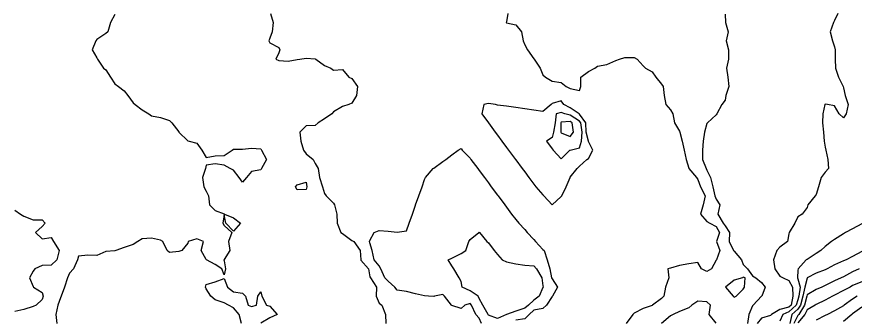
# Model space of a CAD drawing. Header units: metres. Extents: x 2681030 to 2681330, y 1246000 to 1246290.
# Drawn here: x 2681260.36 to 2681306.39, y 1246059.99 to 1246076.57 of the extents above; entities that cross this region are included whole.
import ezdxf

# ---------------------------------------------------------------- set-up
doc = ezdxf.new("R2010")
doc.units = ezdxf.units.M
doc.layers.add('BASIS_HOEHENLINIEN', color=8, linetype='Continuous')

msp = doc.modelspace()

# ---------------------------------------------------------------- linework, layer by layer
at = {"layer": 'BASIS_HOEHENLINIEN'}
for points in [[(2681265.75, 1246076.699, 0), (2681265.501, 1246076.25, 0), (2681265.352, 1246075.75, 0), (2681265.25, 1246075.655, 0), (2681264.75, 1246075.316, 0), (2681264.7, 1246075.25, 0), (2681264.502, 1246074.75, 0), (2681264.75, 1246074.314, 0), (2681264.791, 1246074.25, 0), (2681265.119, 1246073.75, 0), (2681265.25, 1246073.666, 0), (2681265.511, 1246073.25, 0), (2681265.75, 1246072.896, 0), (2681265.937, 1246072.75, 0), (2681266.25, 1246072.508, 0), (2681266.447, 1246072.25, 0), (2681266.75, 1246071.859, 0), (2681266.86, 1246071.75, 0), (2681267.25, 1246071.475, 0), (2681267.613, 1246071.25, 0), (2681267.75, 1246071.142, 0), (2681268.25, 1246071.053, 0), (2681268.75, 1246070.877, 0), (2681268.876, 1246070.75, 0), (2681269.25, 1246070.264, 0), (2681269.26, 1246070.25, 0), (2681269.75, 1246069.762, 0), (2681269.82, 1246069.75, 0), (2681270.25, 1246069.647, 0), (2681270.511, 1246069.25, 0), (2681270.75, 1246068.86, 0), (2681271.25, 1246068.938, 0), (2681271.75, 1246068.96, 0), (2681272.184, 1246069.25, 0), (2681272.25, 1246069.301, 0), (2681272.75, 1246069.313, 0), (2681273.25, 1246069.356, 0), (2681273.75, 1246069.334, 0), (2681273.803, 1246069.25, 0), (2681274.068, 1246068.75, 0), (2681273.795, 1246068.25, 0), (2681273.75, 1246068.186, 0), (2681273.25, 1246068.088, 0), (2681272.979, 1246067.75, 0), (2681272.75, 1246067.51, 0), (2681272.564, 1246067.75, 0), (2681272.25, 1246068.157, 0), (2681272.074, 1246068.25, 0), (2681271.75, 1246068.437, 0), (2681271.25, 1246068.509, 0), (2681270.75, 1246068.436, 0), (2681270.723, 1246068.25, 0), (2681270.556, 1246067.75, 0), (2681270.624, 1246067.25, 0), (2681270.75, 1246066.999, 0), (2681270.885, 1246066.75, 0), (2681270.948, 1246066.25, 0), (2681271.25, 1246065.95, 0), (2681271.75, 1246065.756, 0), (2681271.765, 1246065.75, 0), (2681272.25, 1246065.549, 0), (2681272.638, 1246065.25, 0), (2681272.25, 1246064.812, 0), (2681271.842, 1246065.25, 0), (2681271.75, 1246065.707, 0), (2681271.68, 1246065.25, 0), (2681271.75, 1246065.12, 0), (2681272.159, 1246064.75, 0), (2681271.991, 1246064.25, 0), (2681272.048, 1246063.75, 0), (2681271.75, 1246063.261, 0), (2681271.729, 1246063.25, 0), (2681271.75, 1246063.189, 0), (2681271.817, 1246062.75, 0), (2681271.75, 1246062.423, 0), (2681271.623, 1246062.75, 0), (2681271.25, 1246062.991, 0), (2681270.777, 1246063.25, 0), (2681270.75, 1246063.266, 0), (2681270.477, 1246063.75, 0), (2681270.603, 1246064.25, 0), (2681270.25, 1246064.396, 0), (2681269.762, 1246064.25, 0), (2681269.75, 1246064.165, 0), (2681269.428, 1246063.75, 0), (2681269.25, 1246063.708, 0), (2681268.75, 1246063.645, 0), (2681268.623, 1246063.75, 0), (2681268.378, 1246064.25, 0), (2681268.25, 1246064.316, 0), (2681267.75, 1246064.44, 0), (2681267.25, 1246064.397, 0), (2681267.01, 1246064.25, 0), (2681266.75, 1246064.09, 0), (2681266.25, 1246063.915, 0), (2681265.791, 1246063.75, 0), (2681265.75, 1246063.733, 0), (2681265.25, 1246063.699, 0), (2681264.75, 1246063.481, 0), (2681264.25, 1246063.5, 0), (2681263.75, 1246063.436, 0), (2681263.686, 1246063.25, 0), (2681263.466, 1246062.75, 0), (2681263.25, 1246062.515, 0), (2681263.138, 1246062.25, 0), (2681262.983, 1246061.75, 0), (2681262.793, 1246061.25, 0), (2681262.75, 1246061.157, 0), (2681262.612, 1246060.75, 0), (2681262.493, 1246060.25, 0), (2681262.557, 1246059.75, 0)], [(2681274.284, 1246076.75, 0), (2681274.443, 1246076.25, 0), (2681274.389, 1246075.75, 0), (2681274.25, 1246075.402, 0), (2681274.193, 1246075.25, 0), (2681274.25, 1246075.137, 0), (2681274.75, 1246074.883, 0), (2681274.805, 1246074.75, 0), (2681274.75, 1246074.592, 0), (2681274.587, 1246074.25, 0), (2681274.75, 1246074.163, 0), (2681275.25, 1246074.128, 0), (2681275.75, 1246074.218, 0), (2681275.895, 1246074.25, 0), (2681276.25, 1246074.305, 0), (2681276.75, 1246074.256, 0), (2681276.772, 1246074.25, 0), (2681277.25, 1246073.893, 0), (2681277.607, 1246073.75, 0), (2681277.75, 1246073.637, 0), (2681278.25, 1246073.685, 0), (2681278.584, 1246073.25, 0), (2681278.75, 1246073.19, 0), (2681279.063, 1246072.75, 0), (2681279.012, 1246072.25, 0), (2681278.75, 1246071.837, 0), (2681278.591, 1246071.75, 0), (2681278.25, 1246071.643, 0), (2681277.75, 1246071.36, 0), (2681277.651, 1246071.25, 0), (2681277.25, 1246070.972, 0), (2681276.902, 1246070.75, 0), (2681276.75, 1246070.614, 0), (2681276.25, 1246070.585, 0), (2681275.904, 1246070.25, 0), (2681275.947, 1246069.75, 0), (2681276.107, 1246069.25, 0), (2681276.25, 1246069.053, 0), (2681276.624, 1246068.75, 0), (2681276.75, 1246068.524, 0), (2681276.91, 1246068.25, 0), (2681276.977, 1246067.75, 0), (2681277.141, 1246067.25, 0), (2681277.25, 1246066.883, 0), (2681277.338, 1246066.75, 0), (2681277.75, 1246066.341, 0), (2681277.796, 1246066.25, 0), (2681277.925, 1246065.75, 0), (2681277.951, 1246065.25, 0), (2681278.142, 1246064.75, 0), (2681278.25, 1246064.685, 0), (2681278.75, 1246064.298, 0), (2681278.868, 1246064.25, 0), (2681279.218, 1246063.75, 0), (2681279.242, 1246063.25, 0), (2681279.25, 1246063.233, 0), (2681279.666, 1246062.75, 0), (2681279.75, 1246062.306, 0), (2681279.783, 1246062.25, 0), (2681280.117, 1246061.75, 0), (2681280.094, 1246061.25, 0), (2681280.25, 1246060.867, 0), (2681280.398, 1246060.75, 0), (2681280.606, 1246060.25, 0), (2681280.618, 1246059.75, 0)], [(2681287.321, 1246076.75, 0), (2681287.25, 1246076.287, 0), (2681287.221, 1246076.25, 0), (2681287.25, 1246076.241, 0), (2681287.75, 1246076.13, 0), (2681288.079, 1246075.75, 0), (2681288.169, 1246075.25, 0), (2681288.25, 1246075.032, 0), (2681288.396, 1246074.75, 0), (2681288.75, 1246074.258, 0), (2681288.758, 1246074.25, 0), (2681289.095, 1246073.75, 0), (2681289.25, 1246073.39, 0), (2681289.385, 1246073.25, 0), (2681289.75, 1246073.031, 0), (2681290.25, 1246072.958, 0), (2681290.527, 1246072.75, 0), (2681290.75, 1246072.637, 0), (2681291.25, 1246072.532, 0), (2681291.327, 1246072.75, 0), (2681291.325, 1246073.25, 0), (2681291.75, 1246073.56, 0), (2681292.095, 1246073.75, 0), (2681292.25, 1246073.866, 0), (2681292.75, 1246073.951, 0), (2681293.25, 1246074.175, 0), (2681293.447, 1246074.25, 0), (2681293.75, 1246074.339, 0), (2681294.25, 1246074.338, 0), (2681294.416, 1246074.25, 0), (2681294.75, 1246073.877, 0), (2681294.883, 1246073.75, 0), (2681295.25, 1246073.553, 0), (2681295.444, 1246073.25, 0), (2681295.75, 1246072.878, 0), (2681295.853, 1246072.75, 0), (2681295.903, 1246072.25, 0), (2681295.996, 1246071.75, 0), (2681296.25, 1246071.472, 0), (2681296.371, 1246071.25, 0), (2681296.476, 1246070.75, 0), (2681296.75, 1246070.294, 0), (2681296.769, 1246070.25, 0), (2681296.887, 1246069.75, 0), (2681297.009, 1246069.25, 0), (2681297.103, 1246068.75, 0), (2681297.25, 1246068.263, 0), (2681297.253, 1246068.25, 0), (2681297.676, 1246067.75, 0), (2681297.75, 1246067.646, 0), (2681297.895, 1246067.25, 0), (2681298.149, 1246066.75, 0), (2681298.053, 1246066.25, 0), (2681297.905, 1246065.75, 0), (2681298.25, 1246065.348, 0), (2681298.408, 1246065.25, 0), (2681298.75, 1246065.071, 0), (2681298.95, 1246064.75, 0), (2681298.779, 1246064.25, 0), (2681298.957, 1246063.75, 0), (2681298.772, 1246063.25, 0), (2681298.75, 1246063.232, 0), (2681298.497, 1246062.75, 0), (2681298.25, 1246062.606, 0), (2681297.956, 1246062.75, 0), (2681297.75, 1246063.092, 0), (2681297.25, 1246063.02, 0), (2681296.75, 1246062.936, 0), (2681296.25, 1246062.779, 0), (2681296.109, 1246062.75, 0), (2681296.154, 1246062.25, 0), (2681295.975, 1246061.75, 0), (2681295.877, 1246061.25, 0), (2681295.75, 1246061.125, 0), (2681295.265, 1246060.75, 0), (2681295.25, 1246060.74, 0), (2681294.75, 1246060.573, 0), (2681294.25, 1246060.324, 0), (2681294.188, 1246060.25, 0), (2681293.813, 1246059.75, 0)], [(2681299.25, 1246076.712, 0), (2681299.266, 1246076.25, 0), (2681299.413, 1246075.75, 0), (2681299.312, 1246075.25, 0), (2681299.441, 1246074.75, 0), (2681299.431, 1246074.25, 0), (2681299.322, 1246073.75, 0), (2681299.4, 1246073.25, 0), (2681299.46, 1246072.75, 0), (2681299.292, 1246072.25, 0), (2681299.25, 1246071.999, 0), (2681299.072, 1246071.75, 0), (2681298.788, 1246071.25, 0), (2681298.75, 1246071.185, 0), (2681298.279, 1246070.75, 0), (2681298.25, 1246070.709, 0), (2681298.119, 1246070.25, 0), (2681298.054, 1246069.75, 0), (2681298.009, 1246069.25, 0), (2681298, 1246068.75, 0), (2681298.208, 1246068.25, 0), (2681298.25, 1246068.153, 0), (2681298.456, 1246067.75, 0), (2681298.575, 1246067.25, 0), (2681298.682, 1246066.75, 0), (2681298.75, 1246066.568, 0), (2681298.955, 1246066.25, 0), (2681298.844, 1246065.75, 0), (2681299.148, 1246065.25, 0), (2681299.25, 1246065.099, 0), (2681299.497, 1246064.75, 0), (2681299.466, 1246064.25, 0), (2681299.714, 1246063.75, 0), (2681299.75, 1246063.711, 0), (2681300.158, 1246063.25, 0), (2681300.25, 1246062.991, 0), (2681300.475, 1246062.75, 0), (2681300.75, 1246062.374, 0), (2681300.928, 1246062.25, 0), (2681301.25, 1246061.993, 0), (2681301.44, 1246061.75, 0), (2681301.272, 1246061.25, 0), (2681301.25, 1246061.246, 0), (2681300.786, 1246060.75, 0), (2681300.75, 1246060.717, 0), (2681300.552, 1246060.25, 0), (2681300.476, 1246059.75, 0)], [(2681305.437, 1246076.75, 0), (2681305.25, 1246076.364, 0), (2681305.195, 1246076.25, 0), (2681305.013, 1246075.75, 0), (2681305.153, 1246075.25, 0), (2681305.25, 1246074.913, 0), (2681305.297, 1246074.75, 0), (2681305.286, 1246074.25, 0), (2681305.311, 1246073.75, 0), (2681305.479, 1246073.25, 0), (2681305.734, 1246072.75, 0), (2681305.75, 1246072.675, 0), (2681305.842, 1246072.25, 0), (2681306.003, 1246071.75, 0), (2681305.89, 1246071.25, 0), (2681305.75, 1246071.027, 0), (2681305.516, 1246071.25, 0), (2681305.25, 1246071.684, 0), (2681304.875, 1246071.75, 0), (2681304.75, 1246071.774, 0), (2681304.72, 1246071.75, 0), (2681304.611, 1246071.25, 0), (2681304.603, 1246070.75, 0), (2681304.648, 1246070.25, 0), (2681304.692, 1246069.75, 0), (2681304.75, 1246069.42, 0), (2681304.777, 1246069.25, 0), (2681304.884, 1246068.75, 0), (2681304.919, 1246068.25, 0), (2681304.75, 1246068.051, 0), (2681304.52, 1246067.75, 0), (2681304.378, 1246067.25, 0), (2681304.25, 1246066.827, 0), (2681304.189, 1246066.75, 0), (2681303.784, 1246066.25, 0), (2681303.75, 1246066.118, 0), (2681303.481, 1246065.75, 0), (2681303.25, 1246065.599, 0), (2681303.08, 1246065.25, 0), (2681302.758, 1246064.75, 0), (2681302.75, 1246064.667, 0), (2681302.682, 1246064.25, 0), (2681302.25, 1246063.934, 0), (2681302.086, 1246063.75, 0), (2681301.908, 1246063.25, 0), (2681301.98, 1246062.75, 0), (2681302.25, 1246062.339, 0), (2681302.433, 1246062.25, 0), (2681302.75, 1246062.117, 0), (2681302.944, 1246061.75, 0), (2681302.961, 1246061.25, 0), (2681302.868, 1246060.75, 0), (2681302.75, 1246060.647, 0), (2681302.25, 1246060.513, 0), (2681301.803, 1246060.25, 0), (2681301.75, 1246060.19, 0), (2681301.25, 1246060.039, 0), (2681301.013, 1246059.75, 0)], [(2681290.25, 1246066.706, 0), (2681290.278, 1246066.75, 0), (2681290.522, 1246067.25, 0), (2681290.742, 1246067.75, 0), (2681290.75, 1246067.767, 0), (2681291.119, 1246068.25, 0), (2681291.25, 1246068.384, 0), (2681291.655, 1246068.75, 0), (2681291.75, 1246068.803, 0), (2681291.981, 1246069.25, 0), (2681291.75, 1246069.736, 0), (2681291.745, 1246069.75, 0), (2681291.626, 1246070.25, 0), (2681291.608, 1246070.75, 0), (2681291.25, 1246071.236, 0), (2681291.229, 1246071.25, 0), (2681290.75, 1246071.567, 0), (2681290.39, 1246071.75, 0), (2681290.25, 1246071.967, 0), (2681289.75, 1246071.805, 0), (2681289.691, 1246071.75, 0), (2681289.25, 1246071.375, 0), (2681288.75, 1246071.447, 0), (2681288.25, 1246071.519, 0), (2681287.75, 1246071.591, 0), (2681287.25, 1246071.663, 0), (2681286.75, 1246071.728, 0), (2681286.646, 1246071.75, 0), (2681286.25, 1246071.808, 0), (2681285.995, 1246071.75, 0), (2681285.9, 1246071.25, 0), (2681286.25, 1246070.75, 0), (2681286.25, 1246070.75, 0), (2681286.621, 1246070.25, 0), (2681286.75, 1246070.077, 0), (2681286.993, 1246069.75, 0), (2681287.25, 1246069.405, 0), (2681287.365, 1246069.25, 0), (2681287.737, 1246068.75, 0), (2681287.75, 1246068.732, 0), (2681288.108, 1246068.25, 0), (2681288.25, 1246068.059, 0), (2681288.48, 1246067.75, 0), (2681288.75, 1246067.387, 0), (2681288.86, 1246067.25, 0), (2681289.25, 1246066.808, 0), (2681289.302, 1246066.75, 0), (2681289.75, 1246066.259, 0), (2681290.25, 1246066.706, 0)], [(2681290.25, 1246068.776, 0), (2681290.723, 1246069.25, 0), (2681290.75, 1246069.256, 0), (2681291.25, 1246069.391, 0), (2681291.365, 1246069.75, 0), (2681291.395, 1246070.25, 0), (2681291.323, 1246070.75, 0), (2681291.25, 1246070.849, 0), (2681290.75, 1246071.181, 0), (2681290.457, 1246071.25, 0), (2681290.25, 1246071.321, 0), (2681289.981, 1246071.25, 0), (2681289.923, 1246070.75, 0), (2681289.827, 1246070.25, 0), (2681289.75, 1246069.951, 0), (2681289.434, 1246069.75, 0), (2681289.75, 1246069.325, 0), (2681289.807, 1246069.25, 0), (2681290.25, 1246068.776, 0)], [(2681290.75, 1246070.005, 0), (2681290.923, 1246070.25, 0), (2681290.86, 1246070.75, 0), (2681290.75, 1246070.825, 0), (2681290.25, 1246070.798, 0), (2681290.222, 1246070.75, 0), (2681290.228, 1246070.25, 0), (2681290.25, 1246070.211, 0), (2681290.75, 1246070.005, 0)], [(2681285.87, 1246059.75, 0), (2681285.75, 1246060.04, 0), (2681285.562, 1246060.25, 0), (2681285.327, 1246060.75, 0), (2681285.25, 1246060.844, 0), (2681284.96, 1246060.75, 0), (2681284.75, 1246060.577, 0), (2681284.25, 1246060.733, 0), (2681284.233, 1246060.75, 0), (2681283.847, 1246061.25, 0), (2681283.75, 1246061.351, 0), (2681283.297, 1246061.25, 0), (2681283.25, 1246061.233, 0), (2681282.963, 1246061.25, 0), (2681282.75, 1246061.272, 0), (2681282.25, 1246061.374, 0), (2681281.75, 1246061.498, 0), (2681281.25, 1246061.588, 0), (2681281.115, 1246061.75, 0), (2681280.75, 1246062.075, 0), (2681280.569, 1246062.25, 0), (2681280.35, 1246062.75, 0), (2681280.25, 1246062.908, 0), (2681279.989, 1246063.25, 0), (2681279.876, 1246063.75, 0), (2681279.75, 1246064.184, 0), (2681279.728, 1246064.25, 0), (2681279.75, 1246064.294, 0), (2681279.984, 1246064.75, 0), (2681280.25, 1246064.843, 0), (2681280.75, 1246064.818, 0), (2681281.25, 1246064.758, 0), (2681281.75, 1246064.833, 0), (2681281.899, 1246065.25, 0), (2681282.077, 1246065.75, 0), (2681282.25, 1246066.236, 0), (2681282.255, 1246066.25, 0), (2681282.433, 1246066.75, 0), (2681282.611, 1246067.25, 0), (2681282.75, 1246067.64, 0), (2681282.8, 1246067.75, 0), (2681283.227, 1246068.25, 0), (2681283.25, 1246068.269, 0), (2681283.75, 1246068.634, 0), (2681283.909, 1246068.75, 0), (2681284.25, 1246068.999, 0), (2681284.593, 1246069.25, 0), (2681284.75, 1246069.355, 0), (2681284.819, 1246069.25, 0), (2681285.25, 1246068.812, 0), (2681285.296, 1246068.75, 0), (2681285.668, 1246068.25, 0), (2681285.75, 1246068.139, 0), (2681286.039, 1246067.75, 0), (2681286.25, 1246067.467, 0), (2681286.411, 1246067.25, 0), (2681286.75, 1246066.794, 0), (2681286.783, 1246066.75, 0), (2681287.155, 1246066.25, 0), (2681287.25, 1246066.122, 0), (2681287.526, 1246065.75, 0), (2681287.75, 1246065.459, 0), (2681287.93, 1246065.25, 0), (2681288.25, 1246064.899, 0), (2681288.385, 1246064.75, 0), (2681288.75, 1246064.35, 0), (2681288.841, 1246064.25, 0), (2681289.25, 1246063.801, 0), (2681289.321, 1246063.75, 0), (2681289.472, 1246063.25, 0), (2681289.621, 1246062.75, 0), (2681289.726, 1246062.25, 0), (2681289.75, 1246062.196, 0), (2681290.04, 1246061.75, 0), (2681289.764, 1246061.25, 0), (2681289.75, 1246061.235, 0), (2681289.44, 1246060.75, 0), (2681289.25, 1246060.572, 0), (2681288.75, 1246060.477, 0), (2681288.485, 1246060.25, 0), (2681288.25, 1246060.009, 0), (2681287.75, 1246059.93, 0)], [(2681276.279, 1246067.25, 0), (2681276.25, 1246067.098, 0), (2681275.75, 1246067.077, 0), (2681275.656, 1246067.25, 0), (2681275.75, 1246067.35, 0), (2681276.25, 1246067.505, 0), (2681276.279, 1246067.25, 0)], [(2681260.25, 1246065.958, 0), (2681260.568, 1246065.75, 0), (2681260.75, 1246065.638, 0), (2681261.25, 1246065.429, 0), (2681261.75, 1246065.431, 0), (2681261.913, 1246065.25, 0), (2681261.75, 1246065.077, 0), (2681261.383, 1246064.75, 0), (2681261.75, 1246064.392, 0), (2681262.25, 1246064.459, 0), (2681262.365, 1246064.25, 0), (2681262.694, 1246063.75, 0), (2681262.55, 1246063.25, 0), (2681262.25, 1246062.954, 0), (2681261.75, 1246062.924, 0), (2681261.354, 1246062.75, 0), (2681261.25, 1246062.624, 0), (2681261.062, 1246062.25, 0), (2681261.25, 1246061.781, 0), (2681261.268, 1246061.75, 0), (2681261.75, 1246061.459, 0), (2681261.809, 1246061.25, 0), (2681261.75, 1246061.074, 0), (2681261.431, 1246060.75, 0), (2681261.25, 1246060.677, 0), (2681260.75, 1246060.519, 0), (2681260.25, 1246060.405, 0)], [(2681306.75, 1246065.22, 0), (2681306.25, 1246064.949, 0), (2681305.864, 1246064.75, 0), (2681305.75, 1246064.671, 0), (2681305.25, 1246064.354, 0), (2681305.084, 1246064.25, 0), (2681304.75, 1246063.98, 0), (2681304.5, 1246063.75, 0), (2681304.25, 1246063.584, 0), (2681303.75, 1246063.27, 0), (2681303.707, 1246063.25, 0), (2681303.262, 1246062.75, 0), (2681303.25, 1246062.671, 0), (2681303.22, 1246062.25, 0), (2681303.25, 1246062.195, 0), (2681303.366, 1246061.75, 0), (2681303.3, 1246061.25, 0), (2681303.25, 1246061.046, 0), (2681303.154, 1246060.75, 0), (2681302.75, 1246060.397, 0), (2681302.425, 1246060.25, 0), (2681302.25, 1246059.888, 0)], [(2681287.245, 1246060.25, 0), (2681286.75, 1246060.034, 0), (2681286.25, 1246060.212, 0), (2681286.239, 1246060.25, 0), (2681285.941, 1246060.75, 0), (2681285.75, 1246061.124, 0), (2681285.682, 1246061.25, 0), (2681285.25, 1246061.536, 0), (2681284.812, 1246061.75, 0), (2681284.75, 1246062.06, 0), (2681284.639, 1246062.25, 0), (2681284.346, 1246062.75, 0), (2681284.25, 1246062.913, 0), (2681284.052, 1246063.25, 0), (2681284.25, 1246063.332, 0), (2681284.75, 1246063.585, 0), (2681285.008, 1246063.75, 0), (2681285.187, 1246064.25, 0), (2681285.25, 1246064.355, 0), (2681285.726, 1246064.75, 0), (2681285.75, 1246064.764, 0), (2681285.76, 1246064.75, 0), (2681286.164, 1246064.25, 0), (2681286.25, 1246064.184, 0), (2681286.576, 1246063.75, 0), (2681286.75, 1246063.538, 0), (2681287.013, 1246063.25, 0), (2681287.25, 1246063.141, 0), (2681287.75, 1246063.024, 0), (2681288.25, 1246062.95, 0), (2681288.75, 1246062.911, 0), (2681288.896, 1246062.75, 0), (2681289.178, 1246062.25, 0), (2681289.25, 1246061.812, 0), (2681289.256, 1246061.75, 0), (2681289.25, 1246061.731, 0), (2681289.046, 1246061.25, 0), (2681288.75, 1246061.027, 0), (2681288.448, 1246060.75, 0), (2681288.25, 1246060.596, 0), (2681287.75, 1246060.428, 0), (2681287.25, 1246060.255, 0), (2681287.245, 1246060.25, 0)], [(2681306.75, 1246063.692, 0), (2681306.25, 1246063.421, 0), (2681305.899, 1246063.25, 0), (2681305.75, 1246063.196, 0), (2681305.25, 1246062.96, 0), (2681304.848, 1246062.75, 0), (2681304.75, 1246062.699, 0), (2681304.25, 1246062.506, 0), (2681303.756, 1246062.25, 0), (2681303.75, 1246062.247, 0), (2681303.622, 1246061.75, 0), (2681303.514, 1246061.25, 0), (2681303.395, 1246060.75, 0), (2681303.25, 1246060.535, 0), (2681302.909, 1246060.25, 0), (2681302.806, 1246059.75, 0)], [(2681306.616, 1246062.75, 0), (2681306.25, 1246062.579, 0), (2681305.75, 1246062.313, 0), (2681305.618, 1246062.25, 0), (2681305.25, 1246062.084, 0), (2681304.75, 1246061.839, 0), (2681304.564, 1246061.75, 0), (2681304.25, 1246061.614, 0), (2681303.75, 1246061.332, 0), (2681303.729, 1246061.25, 0), (2681303.613, 1246060.75, 0), (2681303.292, 1246060.25, 0), (2681303.25, 1246060.199, 0), (2681303.018, 1246059.75, 0)], [(2681272.697, 1246059.75, 0), (2681272.56, 1246060.25, 0), (2681272.25, 1246060.616, 0), (2681271.985, 1246060.75, 0), (2681271.75, 1246060.886, 0), (2681271.25, 1246061.044, 0), (2681271.016, 1246061.25, 0), (2681270.75, 1246061.652, 0), (2681270.717, 1246061.75, 0), (2681270.75, 1246061.897, 0), (2681271.25, 1246062.042, 0), (2681271.75, 1246062.224, 0), (2681271.936, 1246061.75, 0), (2681272.25, 1246061.492, 0), (2681272.75, 1246061.413, 0), (2681272.917, 1246061.25, 0), (2681273.066, 1246060.75, 0), (2681273.25, 1246060.688, 0), (2681273.515, 1246060.75, 0), (2681273.591, 1246061.25, 0), (2681273.75, 1246061.488, 0), (2681273.809, 1246061.25, 0), (2681274.066, 1246060.75, 0), (2681274.25, 1246060.694, 0), (2681274.661, 1246060.25, 0), (2681274.25, 1246060.061, 0), (2681273.75, 1246059.768, 0)], [(2681299.75, 1246061.202, 0), (2681299.857, 1246061.25, 0), (2681300.25, 1246061.636, 0), (2681300.314, 1246061.75, 0), (2681300.342, 1246062.25, 0), (2681300.25, 1246062.291, 0), (2681300.198, 1246062.25, 0), (2681299.75, 1246062.12, 0), (2681299.269, 1246061.75, 0), (2681299.683, 1246061.25, 0), (2681299.75, 1246061.202, 0)], [(2681306.75, 1246062.042, 0), (2681306.25, 1246061.83, 0), (2681306.11, 1246061.75, 0), (2681305.75, 1246061.567, 0), (2681305.25, 1246061.303, 0), (2681305.148, 1246061.25, 0), (2681304.75, 1246061.033, 0), (2681304.25, 1246060.794, 0), (2681304.191, 1246060.75, 0), (2681303.75, 1246060.495, 0), (2681303.629, 1246060.25, 0), (2681303.25, 1246059.789, 0)], [(2681306.508, 1246061.25, 0), (2681306.25, 1246061.092, 0), (2681305.782, 1246060.75, 0), (2681305.75, 1246060.726, 0), (2681305.25, 1246060.439, 0), (2681304.872, 1246060.25, 0), (2681304.75, 1246060.19, 0), (2681304.25, 1246059.936, 0)], [(2681298.75, 1246059.764, 0), (2681298.369, 1246060.25, 0), (2681298.444, 1246060.75, 0), (2681298.25, 1246060.946, 0), (2681297.75, 1246060.976, 0), (2681297.427, 1246060.75, 0), (2681297.25, 1246060.617, 0), (2681296.75, 1246060.408, 0), (2681296.392, 1246060.25, 0), (2681296.25, 1246060.17, 0), (2681295.758, 1246059.75, 0)], [(2681306.75, 1246060.641, 0), (2681306.25, 1246060.281, 0), (2681306.21, 1246060.25, 0), (2681305.75, 1246059.861, 0)]]:
    msp.add_polyline3d(points, dxfattribs=at)

doc.saveas('drawing.dxf')
